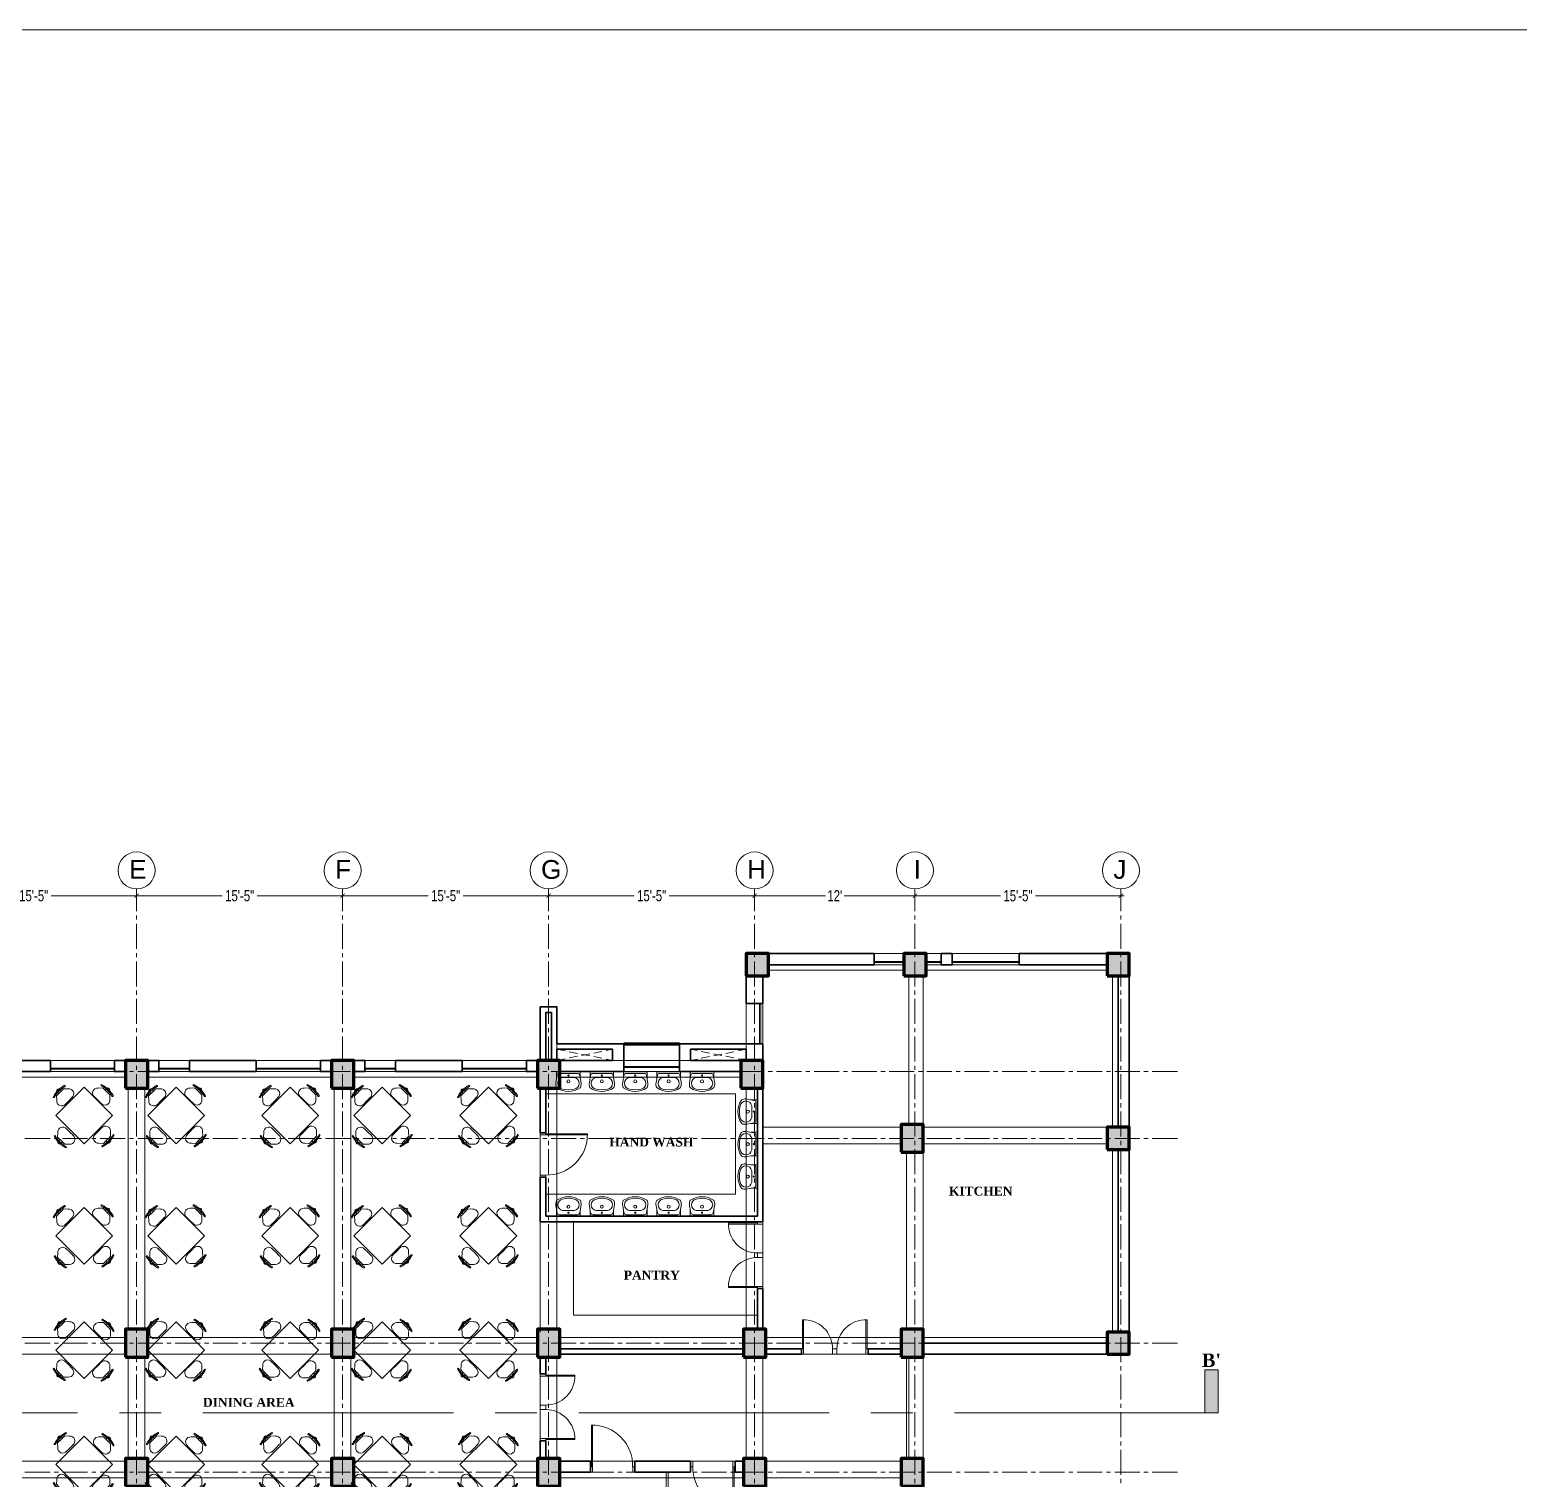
# Model space of a CAD drawing. Header units: feet. Extents: x 25261344 to 25389498, y 30010528 to 30074588.
# Drawn here: x 25355773 to 25357111, y 30072469 to 30073772 of the extents above; entities that cross this region are included whole.
import ezdxf

# ---------------------------------------------------------------- set-up
doc = ezdxf.new("R2010")
doc.units = ezdxf.units.FT
doc.header["$LTSCALE"] = 30
doc.header["$MEASUREMENT"] = 0
doc.header["$PDMODE"] = 32
doc.header["$PDSIZE"] = 15
doc.linetypes.add('CENTER2', pattern=[1.125, 0.75, -0.125, 0.125, -0.125])
doc.linetypes.add('HIDDEN', pattern=[0.375, 0.25, -0.125])
doc.layers.get('0').update_dxf_attribs({"lineweight": 5})
for name, color, linetype, lineweight in [('Column', 1, 'Continuous', 80), ('Dim-1', 7, 'Continuous', 9), ('Door', 32, 'Continuous', 5), ('Floor Case', 251, 'Continuous', 13), ('Furnitures', 251, 'Continuous', 9), ('GRADE BEAM', 2, 'Continuous', 20), ('grid text', 252, 'CENTER2', 9), ('line 2', 7, 'Continuous', 13), ('LINTEL', 4, 'HIDDEN', 0), ('rail', 224, 'Continuous', 9), ('s. Fixture', 118, 'Continuous', 9), ('slab', 1, 'Continuous', 100), ('TEXT', 7, 'Continuous', 18), ('TOLFIX', 8, 'Continuous', 5), ('WALL', 7, 'Continuous', 35), ('WIN', 142, 'Continuous', 20)]:
    doc.layers.add(name, color=color, linetype=linetype, lineweight=lineweight)
doc.styles.add('ATTR', font='romans.shx', dxfattribs={"width": 0.8, "height": 0.470416})
doc.styles.add('RomanS', font='swissl.ttf')
doc.styles.get("Standard").update_dxf_attribs({"font": 'timesbd.ttf'})
doc.styles.add('SWIS_LT', font='swisscl.ttf')
doc.dimstyles.new('dim-02', dxfattribs={"dimtxt": 8, "dimasz": 3, "dimexe": 3, "dimexo": 3, "dimgap": 2, "dimtad": 0, "dimdec": 0, "dimzin": 0, "dimdsep": 46, "dimlunit": 4, "dimtxsty": 'SWIS_LT', "dimblk": 'ARCHTICK', "dimcen": 2, "dimdle": 3, "dimclrd": 256, "dimclre": 256, "dimclrt": 256, "dimadec": 0, "dimazin": 0, "dimtfac": 1, "dimtdec": 0, "dimtix": 1, "dimtmove": 0, "dimatfit": 3, "dimfxl": 0, "dimfrac": 2, "dimtolj": 1, "dimtzin": 1, "dimlwd": -1, "dimarcsym": 0})

# ---------------------------------------------------------------- blocks, each defined once
blk = doc.blocks.new('_ArchTick')
at = {"color": 0, "linetype": 'ByBlock', "const_width": 0.15}
blk.add_lwpolyline([(-0.5, -0.5), (0.5, 0.5)], dxfattribs=at)
blk = doc.blocks.new('*D104')
at = {"lineweight": -2}
for p, q in [((25353445.4, 30072996.8), (25353445.4, 30072990.6)), ((25353630.4, 30072996.8), (25353630.4, 30072990.6))]:
    blk.add_line(p, q, dxfattribs=at)
for p, q in [((25353442.4, 30072993.6), (25353522.2, 30072993.6)), ((25353633.4, 30072993.6), (25353553.6, 30072993.6))]:
    blk.add_line(p, q)
at = {"layer": 'Defpoints', "color": 0}
for p in [(25353445.4, 30072999.8), (25353630.4, 30072999.8), (25353630.4, 30072993.6)]:
    blk.add_point(p, dxfattribs=at)
at = {"xscale": 4, "yscale": 4, "zscale": 4, "rotation": 180}
blk.add_blockref('_ArchTick', (25353445.4, 30072993.6), dxfattribs=at)
at = {"xscale": 4, "yscale": 4, "zscale": 4}
blk.add_blockref('_ArchTick', (25353630.4, 30072993.6), dxfattribs=at)
at = {"insert": (25353537.9, 30072993.6), "char_height": 10, "attachment_point": 5, "style": 'SWIS_LT'}
blk.add_mtext('\\A1;15\'-5"', dxfattribs=at)
blk = doc.blocks.new('*D105')
at = {"lineweight": -2}
for p, q in [((25353630.4, 30072996.8), (25353630.4, 30072990.6)), ((25353815.4, 30072996.8), (25353815.4, 30072990.6))]:
    blk.add_line(p, q, dxfattribs=at)
for p, q in [((25353627.4, 30072993.6), (25353707.2, 30072993.6)), ((25353818.4, 30072993.6), (25353738.6, 30072993.6))]:
    blk.add_line(p, q)
at = {"layer": 'Defpoints', "color": 0}
for p in [(25353630.4, 30072999.8), (25353815.4, 30072999.8), (25353815.4, 30072993.6)]:
    blk.add_point(p, dxfattribs=at)
at = {"xscale": 4, "yscale": 4, "zscale": 4, "rotation": 180}
blk.add_blockref('_ArchTick', (25353630.4, 30072993.6), dxfattribs=at)
at = {"xscale": 4, "yscale": 4, "zscale": 4}
blk.add_blockref('_ArchTick', (25353815.4, 30072993.6), dxfattribs=at)
at = {"insert": (25353722.9, 30072993.6), "char_height": 10, "attachment_point": 5, "style": 'SWIS_LT'}
blk.add_mtext('\\A1;15\'-5"', dxfattribs=at)
blk = doc.blocks.new('*D106')
at = {"lineweight": -2}
for p, q in [((25353815.4, 30072996.8), (25353815.4, 30072990.6)), ((25354000.4, 30072996.8), (25354000.4, 30072990.6))]:
    blk.add_line(p, q, dxfattribs=at)
for p, q in [((25353812.4, 30072993.6), (25353892.2, 30072993.6)), ((25354003.4, 30072993.6), (25353923.6, 30072993.6))]:
    blk.add_line(p, q)
at = {"layer": 'Defpoints', "color": 0}
for p in [(25353815.4, 30072999.8), (25354000.4, 30072999.8), (25354000.4, 30072993.6)]:
    blk.add_point(p, dxfattribs=at)
at = {"xscale": 4, "yscale": 4, "zscale": 4, "rotation": 180}
blk.add_blockref('_ArchTick', (25353815.4, 30072993.6), dxfattribs=at)
at = {"xscale": 4, "yscale": 4, "zscale": 4}
blk.add_blockref('_ArchTick', (25354000.4, 30072993.6), dxfattribs=at)
at = {"insert": (25353907.9, 30072993.6), "char_height": 10, "attachment_point": 5, "style": 'SWIS_LT'}
blk.add_mtext('\\A1;15\'-5"', dxfattribs=at)
blk = doc.blocks.new('*D107')
at = {"lineweight": -2}
for p, q in [((25354000.4, 30072996.8), (25354000.4, 30072990.6)), ((25354185.4, 30072996.8), (25354185.4, 30072990.6))]:
    blk.add_line(p, q, dxfattribs=at)
for p, q in [((25353997.4, 30072993.6), (25354077.2, 30072993.6)), ((25354188.4, 30072993.6), (25354108.6, 30072993.6))]:
    blk.add_line(p, q)
at = {"layer": 'Defpoints', "color": 0}
for p in [(25354000.4, 30072999.8), (25354185.4, 30072999.8), (25354185.4, 30072993.6)]:
    blk.add_point(p, dxfattribs=at)
at = {"xscale": 4, "yscale": 4, "zscale": 4, "rotation": 180}
blk.add_blockref('_ArchTick', (25354000.4, 30072993.6), dxfattribs=at)
at = {"xscale": 4, "yscale": 4, "zscale": 4}
blk.add_blockref('_ArchTick', (25354185.4, 30072993.6), dxfattribs=at)
at = {"insert": (25354092.9, 30072993.6), "char_height": 10, "attachment_point": 5, "style": 'SWIS_LT'}
blk.add_mtext('\\A1;15\'-5"', dxfattribs=at)
blk = doc.blocks.new('*D108')
at = {"lineweight": -2}
for p, q in [((25354185.4, 30072996.8), (25354185.4, 30072990.6)), ((25354329.4, 30072996.8), (25354329.4, 30072990.6))]:
    blk.add_line(p, q, dxfattribs=at)
for p, q in [((25354182.4, 30072993.6), (25354249, 30072993.6)), ((25354332.4, 30072993.6), (25354265.8, 30072993.6))]:
    blk.add_line(p, q)
at = {"layer": 'Defpoints', "color": 0}
for p in [(25354185.4, 30072999.8), (25354329.4, 30072999.8), (25354329.4, 30072993.6)]:
    blk.add_point(p, dxfattribs=at)
at = {"xscale": 4, "yscale": 4, "zscale": 4, "rotation": 180}
blk.add_blockref('_ArchTick', (25354185.4, 30072993.6), dxfattribs=at)
at = {"xscale": 4, "yscale": 4, "zscale": 4}
blk.add_blockref('_ArchTick', (25354329.4, 30072993.6), dxfattribs=at)
at = {"insert": (25354257.4, 30072993.6), "char_height": 10, "attachment_point": 5, "style": 'SWIS_LT'}
blk.add_mtext("\\A1;12'", dxfattribs=at)
blk = doc.blocks.new('*D109')
at = {"lineweight": -2}
for p, q in [((25354329.4, 30072996.8), (25354329.4, 30072990.6)), ((25354514.4, 30072996.8), (25354514.4, 30072990.6))]:
    blk.add_line(p, q, dxfattribs=at)
for p, q in [((25354326.4, 30072993.6), (25354406.2, 30072993.6)), ((25354517.4, 30072993.6), (25354437.6, 30072993.6))]:
    blk.add_line(p, q)
at = {"layer": 'Defpoints', "color": 0}
for p in [(25354329.4, 30072999.8), (25354514.4, 30072999.8), (25354514.4, 30072993.6)]:
    blk.add_point(p, dxfattribs=at)
at = {"xscale": 4, "yscale": 4, "zscale": 4, "rotation": 180}
blk.add_blockref('_ArchTick', (25354329.4, 30072993.6), dxfattribs=at)
at = {"xscale": 4, "yscale": 4, "zscale": 4}
blk.add_blockref('_ArchTick', (25354514.4, 30072993.6), dxfattribs=at)
at = {"insert": (25354421.9, 30072993.6), "char_height": 10, "attachment_point": 5, "style": 'SWIS_LT'}
blk.add_mtext('\\A1;15\'-5"', dxfattribs=at)
blk = doc.blocks.new('FG')
at = {"layer": 'Door'}
for p, q in [((-2, -5), (-2, -42.4)), ((-1, -5), (-1, -42.4))]:
    blk.add_line(p, q, dxfattribs=at)
for points in [[(-40, 0), (-38, 0), (-38, -5), (-40, -5)], [(0, 0), (-2, 0), (-2, -5), (0, -5)]]:
    blk.add_lwpolyline(points, dxfattribs=at)
blk.add_arc((-1.4, -5.8), 36.6, 178.7054, 270.6905, dxfattribs=at)
blk = doc.blocks.new('WB2')
at = {"layer": 's. Fixture'}
for p, q in [((-10.1, 3.1), (-11.2, 9.4)), ((-10.6, 0.4), (-10.6, 5.8)), ((10.2, 0), (-10.2, 0)), ((8.1, 1.4), (-8.1, 1.4)), ((5.2, 5.1), (-5.2, 5.1)), ((11.4, 10.5), (10.1, 3.1)), ((10.6, 0.4), (10.6, 5.9))]:
    blk.add_line(p, q, dxfattribs=at)
for centre, radius in [((0, 8.5), 1.34), ((0, 3.2), 0.551)]:
    blk.add_circle(centre, radius, dxfattribs=at)
for centre, radius, start, end in [((-4.6, 11.1), 6.8, 153.7061, 194.3029), ((-10, 13.7), 0.787, 123.353, 153.7061), ((-10, 13.7), 0.787, 123.353, 153.7061), ((0, -1.5), 19, 56.7113, 123.353), ((-4.3, 10.3), 5.25, 100.0676, 259.9324), ((0, -4), 20.1, 74.9524, 105.0476), ((4.3, 10.3), 5.25, 280.0676, 79.9324), ((10, 13.7), 0.787, 23.6126, 56.7113), ((3, 10.7), 8.4, 358.6686, 23.6126), ((-10.2, 0.4), 0.394, 180, 270), ((-8.1, 3.3), 1.97, 186.9214, 270), ((8.1, 3.3), 1.97, 270, 353.0786), ((10.2, 0.4), 0.394, 270, 0)]:
    blk.add_arc(centre, radius, start, end, dxfattribs=at)
blk = doc.blocks.new('door')
at = {"layer": 'Door'}
for p, q in [((-2, 5), (-2, 31)), ((-1, 5), (-1, 31))]:
    blk.add_line(p, q, dxfattribs=at)
at = {"layer": 'Door', "ltscale": 10}
for p, q in [((-30, 5), (-28, 5)), ((-30, 0), (-28, 0)), ((-28, 5), (-28, 0))]:
    blk.add_line(p, q, dxfattribs=at)
at = {"layer": 'Door'}
blk.add_lwpolyline([(0, 0), (-2, 0), (-2, 5), (0, 5)], dxfattribs=at)
at = {"layer": 'TOLFIX', "ltscale": 10}
blk.add_arc((-2, 5), 26, 87.7958, 180, dxfattribs=at)
blk = doc.blocks.new('din')
at = {"layer": 'Furnitures'}
for p, q in [((-0.5, 29.1), (5.5, 29.1)), ((-0.5, 28.1), (-0.5, 29.1)), ((1.5, 29.1), (1.5, 30.1)), ((1.5, 30.1), (3.5, 30.1)), ((3.5, 30.1), (3.5, 29.1)), ((5.5, 29.1), (5.5, 28.1)), ((-36, 0), (36, 0)), ((-6.5, 23.2), (-12.4, 17.1)), ((2.3, 1.1), (-6.7, 1.2)), ((-0.5, 23.1), (-6.5, 23.2)), ((-0.5, 23.1), (-0.5, 26.1)), ((5.5, 23), (-0.5, 23.1)), ((2.3, 1.1), (11.3, 1)), ((5.5, 26), (5.5, 23)), ((5.5, 23.1), (11.5, 23)), ((11.5, 23), (17.3, 16.8)), ((36, 0), (36, -72)), ((-59.9, -28.3), (-53.7, -22.5)), ((-36, -72), (-36, 0)), ((60.2, -27.8), (54.1, -21.9)), ((-67, -38.3), (-67, -36.3)), ((-67, -36.3), (-66, -36.3)), ((-66, -38.3), (-67, -38.3)), ((-66, -40.3), (-66, -34.3)), ((-66, -34.3), (-65, -34.3)), ((-65, -40.3), (-66, -40.3)), ((-60, -40.3), (-63, -40.3)), ((-62.9, -34.3), (-59.9, -34.3)), ((-60, -40.3), (-60.1, -46.3)), ((-60.1, -46.3), (-54, -52.2)), ((-60, -34.3), (-59.9, -28.3)), ((-59.9, -34.3), (-60, -40.3)), ((-38, -37.5), (-38.1, -46.5)), ((-38, -37.5), (-37.9, -28.5)), ((38.1, -36.6), (38, -45.6)), ((38.1, -36.6), (38.2, -27.6)), ((60, -45.8), (53.8, -51.6)), ((60, -39.8), (60.1, -33.8)), ((60.1, -39.8), (60, -45.8)), ((63, -39.8), (60, -39.8)), ((60.1, -33.8), (60.2, -27.8)), ((60.1, -33.8), (63.1, -33.8)), ((65.1, -33.8), (66.1, -33.9)), ((66.1, -39.9), (65.1, -39.8)), ((66.1, -33.9), (66.1, -39.9)), ((66.1, -35.9), (67.1, -35.9)), ((67.1, -37.9), (66.1, -37.9)), ((67.1, -35.9), (67.1, -37.9)), ((36, -72), (-36, -72)), ((-2.7, -75), (-11.7, -74.9)), ((-2.7, -75), (6.3, -75)), ((-11.9, -96.9), (-17.7, -90.7)), ((-5.9, -96.9), (-11.9, -96.9)), ((-5.9, -96.9), (0.1, -96.9)), ((-5.9, -99.9), (-5.9, -96.9)), ((-5.9, -102.9), (-5.9, -101.9)), ((0.1, -103), (-5.9, -102.9)), ((-4, -104), (-3.9, -103)), ((-2, -104), (-4, -104)), ((-1.9, -103), (-2, -104)), ((0.1, -96.9), (0.1, -99.9)), ((0.1, -97), (6.1, -97)), ((0.1, -102), (0.1, -103)), ((6.1, -97), (12, -90.9))]:
    blk.add_line(p, q, dxfattribs=at)
for centre, radius, start, end in [((2.1, -21.8), 50, 73.2281, 105.7485), ((-6.6, 10.2), 9, 130.0896, 275.8285), ((-11.5, 25.3), 1, 89.4883, 269.4883), ((2.1, -23.8), 50, 73.2281, 105.7485), ((11.4, 10), 9, 263.1481, 48.887), ((16.5, 25.1), 1, 269.4883, 89.4883), ((-15.1, -37.7), 50, 163.2281, 195.7485), ((-13.1, -37.7), 50, 163.2281, 195.7485), ((-62, -23.3), 1, 359.4883, 179.4883), ((-46.9, -28.4), 9, 353.1481, 138.887), ((47.2, -27.7), 9, 40.0896, 185.8285), ((13.2, -36.4), 50, 343.2281, 15.7485), ((62.3, -22.8), 1, 359.4883, 179.4883), ((15.2, -36.4), 50, 343.2281, 15.7485), ((-62.2, -51.3), 1, 179.4883, 359.4883), ((-47.1, -46.4), 9, 220.0896, 5.8285), ((47, -45.7), 9, 173.1481, 318.887), ((62.1, -50.8), 1, 179.4883, 359.4883), ((-11.8, -83.9), 9, 83.1481, 228.887), ((6.2, -84), 9, 310.0896, 95.8285), ((-16.9, -98.9), 1, 89.4883, 269.4883), ((-2.5, -50), 50, 253.2281, 285.7485), ((-2.5, -52), 50, 253.2281, 285.7485), ((11.1, -99.2), 1, 269.4883, 89.4883)]:
    blk.add_arc(centre, radius, start, end, dxfattribs=at)
at = {"layer": 'Furnitures', "style": 'ATTR', "width": 0.8, "flags": 9}
for p, rotation in [((2.5, 30.1), 359.4883), ((-67, -37.3), 89.4883), ((67.1, -36.9), 269.4883), ((-3, -104), 179.4883)]:
    blk.add_attdef('ESTCODE', p, '', height=0.00719, rotation=rotation, dxfattribs=at)
blk = doc.blocks.new('CLMN-1')
at = {"layer": 'Column', "lineweight": 0}
h = blk.add_hatch(dxfattribs=at)
h.set_pattern_fill('AR-CONC', color=9, style=0)
h.set_pattern_definition([(50, (0, 0), (7.172601826, -0.6275213498), [0.75, -8.25]), (355, (0, 0), (-1.3875133361, 7.521921337), [0.6, -6.6]), (100.45144446, (0.598, -0.052), (5.7850884673, 6.8943999097), [0.63740192, -7.01142112]), (46.1842, (0, 2), (10.6724133067, -1.655192808), [1.125, -12.375]), (96.63563549, (0.889, 1.862), (9.3466194567, 9.7411860077), [0.95610342, -10.5171376]), (351.18416399, (0, 2), (9.3466194505, 9.7411860027), [0.9, -9.90000001]), (21, (1, 1.5), (5.9690705212, -4.02618890665), [0.75, -8.25]), (326, (1, 1.5), (2.4331533192, 7.2515004505), [0.6, -6.6]), (71.45144474, (1.4974, 1.1645), (8.4022237673, 3.2253115281), [0.6374019, -7.01142112]), (37.5, (0, 0), (0.12159855317, 3.32893853831), [0, -6.52, 0, -6.7, 0, -6.625]), (7.5, (0, 0), (2.63069537442, 3.94411711882), [0, -3.82, 0, -6.37, 0, -2.525]), (327.5, (-2.23, 0), (5.33822436172, -0.22554871734), [0, -2.5, 0, -7.8, 0, -10.35]), (317.5, (-3.23, 0), (5.8318616934, 1.0010498233), [0, -3.25, 0, -5.18, 0, -7.35])])
h.paths.add_polyline_path([(25351500.7, 30073166.5), (25351520.7, 30073166.5), (25351520.7, 30073186.5), (25351500.7, 30073186.5)])
h.paths.add_polyline_path([(25351642.2, 30073166.5), (25351662.2, 30073166.5), (25351662.2, 30073186.5), (25351642.2, 30073186.5)])
h.paths.add_polyline_path([(25351824.7, 30073166.5), (25351844.7, 30073166.5), (25351844.7, 30073186.5), (25351824.7, 30073186.5)])
h.paths.add_polyline_path([(25351824.7, 30073010.5), (25351844.7, 30073010.5), (25351844.7, 30073030.5), (25351824.7, 30073030.5)])
h.paths.add_polyline_path([(25351824.7, 30072826.5), (25351844.7, 30072826.5), (25351844.7, 30072846.5), (25351824.7, 30072846.5)])
h = blk.add_hatch(dxfattribs=at)
h.set_pattern_fill('AR-CONC', color=9, style=0)
h.set_pattern_definition([(50, (2964.0585, 2071.44), (7.172601826, -0.6275213498), [0.75, -8.25]), (355, (2964.0585, 2071.44), (-1.3875133361, 7.521921337), [0.6, -6.6]), (100.4514, (2964.656, 2071.3876), (5.7850938171, 6.8943954206), [0.6374019, -7.01142112]), (46.1842, (2964.0585, 2073.44), (10.6724104863, -1.6551901433), [1.125, -12.375]), (96.6356, (2964.948, 2073.302), (9.3466270555, 9.741178709), [0.95610288, -10.51713]), (351.1842, (2964.058, 2073.44), (9.3466194513, 9.7411860093), [0.9, -9.9]), (21, (2965.0585, 2072.94), (5.9690705212, -4.02618890665), [0.75, -8.25]), (326, (2965.0585, 2072.94), (2.4331533192, 7.2515004505), [0.6, -6.6]), (71.4514, (2965.556, 2072.6044), (8.4022262858, 3.2253049671), [0.6374019, -7.01142112]), (37.5, (2964.0585, 2071.44), (0.12159855317, 3.32893853831), [0, -6.52, 0, -6.7, 0, -6.625]), (7.5, (2964.0585, 2071.44), (2.63069537442, 3.94411711882), [0, -3.82, 0, -6.37, 0, -2.525]), (327.5, (2961.8285, 2071.44), (5.33822436172, -0.22554871734), [0, -2.5, 0, -7.8, 0, -10.35]), (317.5, (2960.8285, 2071.44), (5.8318616934, 1.0010498233), [0, -3.25, 0, -5.18, 0, -7.35])])
h.paths.add_polyline_path([(25350570.7, 30072708), (25350590.7, 30072708), (25350590.7, 30072733), (25350570.7, 30072733)])
h.paths.add_polyline_path([(25350570.7, 30072824), (25350590.7, 30072824), (25350590.7, 30072849), (25350570.7, 30072849)])
h.paths.add_polyline_path([(25350570.7, 30073065.5), (25350590.7, 30073065.5), (25350590.7, 30073090.5), (25350570.7, 30073090.5)])
h.paths.add_polyline_path([(25350570.7, 30072481.6), (25350570.7, 30072491.6), (25350585.7, 30072491.6), (25350585.7, 30072466.6), (25350560.7, 30072466.6), (25350560.7, 30072481.6)])
h.paths.add_polyline_path([(25350570.7, 30072567.5), (25350560.7, 30072567.5), (25350560.7, 30072582.5), (25350585.7, 30072582.5), (25350585.7, 30072557.5), (25350570.7, 30072557.5)])
h.paths.add_polyline_path([(25350405.7, 30072481.6), (25350415.7, 30072481.6), (25350415.7, 30072466.6), (25350390.7, 30072466.6), (25350390.7, 30072491.6), (25350405.7, 30072491.6)])
h.paths.add_polyline_path([(25350405.7, 30072567.6), (25350405.7, 30072557.6), (25350390.7, 30072557.6), (25350390.7, 30072582.6), (25350415.7, 30072582.6), (25350415.7, 30072567.6)])
h.paths.add_polyline_path([(25351495.7, 30072466.5), (25351515.7, 30072466.5), (25351515.7, 30072491.5), (25351495.7, 30072491.5)])
h.paths.add_polyline_path([(25351313.2, 30072466.5), (25351333.2, 30072466.5), (25351333.2, 30072491.5), (25351313.2, 30072491.5)])
h.paths.add_polyline_path([(25351128.2, 30072466.5), (25351148.2, 30072466.5), (25351148.2, 30072491.5), (25351128.2, 30072491.5)])
h.paths.add_polyline_path([(25350943.2, 30072466.5), (25350963.2, 30072466.5), (25350963.2, 30072491.5), (25350943.2, 30072491.5)])
h.paths.add_polyline_path([(25350758.2, 30072466.5), (25350778.2, 30072466.5), (25350778.2, 30072491.5), (25350758.2, 30072491.5)])
h.paths.add_polyline_path([(25350205.7, 30072466.5), (25350225.7, 30072466.5), (25350225.7, 30072491.5), (25350205.7, 30072491.5)])
h.paths.add_polyline_path([(25351498.2, 30072708), (25351518.2, 30072708), (25351518.2, 30072733), (25351498.2, 30072733)])
h.paths.add_polyline_path([(25351313.2, 30072708), (25351333.2, 30072708), (25351333.2, 30072733), (25351313.2, 30072733)])
h.paths.add_polyline_path([(25351128.2, 30072708), (25351148.2, 30072708), (25351148.2, 30072733), (25351128.2, 30072733)])
h.paths.add_polyline_path([(25350943.2, 30072708), (25350963.2, 30072708), (25350963.2, 30072733), (25350943.2, 30072733)])
h.paths.add_polyline_path([(25350758.2, 30072708), (25350778.2, 30072708), (25350778.2, 30072733), (25350758.2, 30072733)])
h.paths.add_polyline_path([(25350388.2, 30072708), (25350408.2, 30072708), (25350408.2, 30072733), (25350388.2, 30072733)])
h.paths.add_polyline_path([(25350205.7, 30072708), (25350225.7, 30072708), (25350225.7, 30072733), (25350205.7, 30072733)])
h.paths.add_polyline_path([(25351639.7, 30072524), (25351659.7, 30072524), (25351659.7, 30072549), (25351639.7, 30072549)])
h.paths.add_polyline_path([(25351639.7, 30072708), (25351659.7, 30072708), (25351659.7, 30072733), (25351639.7, 30072733)])
h.paths.add_polyline_path([(25351495.7, 30073065.5), (25351515.7, 30073065.5), (25351515.7, 30073090.5), (25351495.7, 30073090.5)])
h.paths.add_polyline_path([(25351639.7, 30073008), (25351659.7, 30073008), (25351659.7, 30073033), (25351639.7, 30073033)])
h.paths.add_polyline_path([(25351639.7, 30072824), (25351659.7, 30072824), (25351659.7, 30072849), (25351639.7, 30072849)])
h.paths.add_polyline_path([(25351498.2, 30072824), (25351518.2, 30072824), (25351518.2, 30072849), (25351498.2, 30072849)])
h.paths.add_polyline_path([(25351313.2, 30072824), (25351333.2, 30072824), (25351333.2, 30072849), (25351313.2, 30072849)])
h.paths.add_polyline_path([(25351128.2, 30072824), (25351148.2, 30072824), (25351148.2, 30072849), (25351128.2, 30072849)])
h.paths.add_polyline_path([(25350943.2, 30072824), (25350963.2, 30072824), (25350963.2, 30072849), (25350943.2, 30072849)])
h.paths.add_polyline_path([(25350758.2, 30072824), (25350778.2, 30072824), (25350778.2, 30072849), (25350758.2, 30072849)])
h.paths.add_polyline_path([(25350388.2, 30072824), (25350408.2, 30072824), (25350408.2, 30072849), (25350388.2, 30072849)])
h.paths.add_polyline_path([(25350205.7, 30072824), (25350225.7, 30072824), (25350225.7, 30072849), (25350205.7, 30072849)])
h.paths.add_polyline_path([(25351313.2, 30073065.5), (25351333.2, 30073065.5), (25351333.2, 30073090.5), (25351313.2, 30073090.5)])
h.paths.add_polyline_path([(25351128.2, 30073065.5), (25351148.2, 30073065.5), (25351148.2, 30073090.5), (25351128.2, 30073090.5)])
h.paths.add_polyline_path([(25350943.2, 30073065.5), (25350963.2, 30073065.5), (25350963.2, 30073090.5), (25350943.2, 30073090.5)])
h.paths.add_polyline_path([(25350758.2, 30073065.5), (25350778.2, 30073065.5), (25350778.2, 30073090.5), (25350758.2, 30073090.5)])
h.paths.add_polyline_path([(25350390.7, 30073065.5), (25350410.7, 30073065.5), (25350410.7, 30073090.5), (25350390.7, 30073090.5)])
h.paths.add_polyline_path([(25350205.7, 30073065.5), (25350225.7, 30073065.5), (25350225.7, 30073090.5), (25350205.7, 30073090.5)])
h.paths.add_polyline_path([(25350758.2, 30072254), (25350778.2, 30072254), (25350778.2, 30072279), (25350758.2, 30072279)])
h.paths.add_polyline_path([(25350388.2, 30072254), (25350408.2, 30072254), (25350408.2, 30072279), (25350388.2, 30072279)])
h.paths.add_polyline_path([(25350205.7, 30072254), (25350225.7, 30072254), (25350225.7, 30072279), (25350205.7, 30072279)])
at = {"layer": 'Column'}
for points in [[(25351500.7, 30073166.5), (25351520.7, 30073166.5), (25351520.7, 30073186.5), (25351500.7, 30073186.5)], [(25351642.2, 30073166.5), (25351662.2, 30073166.5), (25351662.2, 30073186.5), (25351642.2, 30073186.5)], [(25351824.7, 30073166.5), (25351844.7, 30073166.5), (25351844.7, 30073186.5), (25351824.7, 30073186.5)], [(25350943.2, 30073065.5), (25350963.2, 30073065.5), (25350963.2, 30073090.5), (25350943.2, 30073090.5)], [(25351128.2, 30073065.5), (25351148.2, 30073065.5), (25351148.2, 30073090.5), (25351128.2, 30073090.5)], [(25351313.2, 30073065.5), (25351333.2, 30073065.5), (25351333.2, 30073090.5), (25351313.2, 30073090.5)], [(25351495.7, 30073065.5), (25351515.7, 30073065.5), (25351515.7, 30073090.5), (25351495.7, 30073090.5)], [(25351639.7, 30073008), (25351659.7, 30073008), (25351659.7, 30073033), (25351639.7, 30073033)], [(25351824.7, 30073010.5), (25351844.7, 30073010.5), (25351844.7, 30073030.5), (25351824.7, 30073030.5)], [(25350943.2, 30072824), (25350963.2, 30072824), (25350963.2, 30072849), (25350943.2, 30072849)], [(25351128.2, 30072824), (25351148.2, 30072824), (25351148.2, 30072849), (25351128.2, 30072849)], [(25351313.2, 30072824), (25351333.2, 30072824), (25351333.2, 30072849), (25351313.2, 30072849)], [(25351498.2, 30072824), (25351518.2, 30072824), (25351518.2, 30072849), (25351498.2, 30072849)], [(25351639.7, 30072824), (25351659.7, 30072824), (25351659.7, 30072849), (25351639.7, 30072849)], [(25351824.7, 30072826.5), (25351844.7, 30072826.5), (25351844.7, 30072846.5), (25351824.7, 30072846.5)], [(25350943.2, 30072708), (25350963.2, 30072708), (25350963.2, 30072733), (25350943.2, 30072733)], [(25351128.2, 30072708), (25351148.2, 30072708), (25351148.2, 30072733), (25351128.2, 30072733)], [(25351313.2, 30072708), (25351333.2, 30072708), (25351333.2, 30072733), (25351313.2, 30072733)], [(25351498.2, 30072708), (25351518.2, 30072708), (25351518.2, 30072733), (25351498.2, 30072733)], [(25351639.7, 30072708), (25351659.7, 30072708), (25351659.7, 30072733), (25351639.7, 30072733)]]:
    blk.add_lwpolyline(points, close=True, dxfattribs=at)
blk = doc.blocks.new('1 B')
at = {"layer": 'GRADE BEAM'}
for points in [[(25351263.6, 30069494.6), (25351263.6, 30069479.6), (25351142.1, 30069479.6), (25351142.1, 30069494.6)], [(25351446.1, 30069494.6), (25351446.1, 30069479.6), (25351283.6, 30069479.6), (25351283.6, 30069494.6)], [(25351122.1, 30069474.6), (25351137.1, 30069474.6), (25351137.1, 30069398.6), (25351122.1, 30069398.6)], [(25351268.1, 30069474.6), (25351281.1, 30069474.6), (25351281.1, 30069341.1), (25351268.1, 30069341.1)], [(25351451.1, 30069474.6), (25351466.1, 30069474.6), (25351466.1, 30069338.6), (25351451.1, 30069338.6)], [(25350937.1, 30069446.6), (25350952.1, 30069446.6), (25350952.1, 30069398.6), (25350937.1, 30069398.6)], [(25350564.6, 30069398.6), (25350564.6, 30069383.6), (25350399.6, 30069383.6), (25350399.6, 30069398.6)], [(25350749.6, 30069398.6), (25350749.6, 30069383.6), (25350584.6, 30069383.6), (25350584.6, 30069398.6)], [(25350934.6, 30069398.6), (25350934.6, 30069383.6), (25350769.6, 30069383.6), (25350769.6, 30069398.6)], [(25351117.1, 30069398.6), (25351117.1, 30069383.6), (25350954.6, 30069383.6), (25350954.6, 30069398.6)], [(25350567.1, 30069373.6), (25350582.1, 30069373.6), (25350582.1, 30069157.1), (25350567.1, 30069157.1)], [(25350752.1, 30069373.6), (25350767.1, 30069373.6), (25350767.1, 30069157.1), (25350752.1, 30069157.1)], [(25350937.1, 30069373.6), (25350952.1, 30069373.6), (25350952.1, 30069157.1), (25350937.1, 30069157.1)], [(25351122.1, 30069373.6), (25351137.1, 30069373.6), (25351137.1, 30069157.1), (25351122.1, 30069157.1)], [(25351261.1, 30069338.6), (25351261.1, 30069323.6), (25351137.1, 30069323.6), (25351137.1, 30069338.6)], [(25351446.1, 30069338.6), (25351446.1, 30069323.6), (25351281.1, 30069323.6), (25351281.1, 30069338.6)], [(25351451.1, 30069318.6), (25351466.1, 30069318.6), (25351466.1, 30069154.6), (25351451.1, 30069154.6)], [(25351266.1, 30069316.1), (25351281.1, 30069316.1), (25351281.1, 30069157.1), (25351266.1, 30069157.1)], [(25350564.6, 30069149.6), (25350564.6, 30069134.6), (25350399.6, 30069134.6), (25350399.6, 30069149.6)], [(25350749.6, 30069149.6), (25350749.6, 30069134.6), (25350584.6, 30069134.6), (25350584.6, 30069149.6)], [(25350934.6, 30069149.6), (25350934.6, 30069134.6), (25350769.6, 30069134.6), (25350769.6, 30069149.6)], [(25351119.7, 30069149.6), (25351119.6, 30069134.6), (25350954.6, 30069134.6), (25350954.7, 30069149.6)], [(25351261.1, 30069149.6), (25351261.1, 30069134.6), (25351139.6, 30069134.6), (25351139.6, 30069149.6)], [(25351446.1, 30069149.6), (25351446.1, 30069134.6), (25351281.1, 30069134.6), (25351281.1, 30069149.6)], [(25350567.1, 30069132.1), (25350582.1, 30069132.1), (25350582.1, 30069041.1), (25350567.1, 30069041.1)], [(25350752.1, 30069132.1), (25350767.1, 30069132.1), (25350767.1, 30069041.1), (25350752.1, 30069041.1)], [(25350937.2, 30069132.1), (25350952.2, 30069132.1), (25350952.1, 30069041.1), (25350937.1, 30069041.1)], [(25351122.1, 30069132.1), (25351137.1, 30069132.1), (25351137.1, 30069041.1), (25351122.1, 30069041.1)], [(25351266.1, 30069132.1), (25351281.1, 30069132.1), (25351281.1, 30069041.1), (25351266.1, 30069041.1)], [(25350564.6, 30069038.6), (25350564.6, 30069023.6), (25350399.6, 30069023.6), (25350399.6, 30069038.6)], [(25350749.6, 30069038.6), (25350749.6, 30069023.6), (25350584.6, 30069023.6), (25350584.6, 30069038.6)], [(25350934.6, 30069038.6), (25350934.6, 30069023.6), (25350769.6, 30069023.6), (25350769.6, 30069038.6)], [(25351119.6, 30069038.6), (25351119.6, 30069023.6), (25350954.6, 30069023.6), (25350954.6, 30069038.6)], [(25351261.1, 30069038.6), (25351261.1, 30069023.6), (25351139.6, 30069023.6), (25351139.6, 30069038.6)]]:
    blk.add_lwpolyline(points, close=True, dxfattribs=at)
blk = doc.blocks.new('DFGDFG')
at = {"layer": 'grid text'}
for p, q in [((25353630.4, 30071967.2), (25353630.4, 30072999.8)), ((25353815.4, 30071967.2), (25353815.4, 30072999.8)), ((25354000.4, 30071967.2), (25354000.4, 30072999.8)), ((25354185.4, 30071967.2), (25354185.4, 30072999.8)), ((25354329.4, 30071967.2), (25354329.4, 30072999.8)), ((25354514.4, 30071967.2), (25354514.4, 30072999.8)), ((25354565.1, 30072835.7), (25352812.9, 30072835.7)), ((25354565.1, 30072775.7), (25352812.9, 30072775.7)), ((25354565.1, 30072591.7), (25352812.9, 30072591.7)), ((25354565.1, 30072475.7), (25352812.9, 30072475.7))]:
    blk.add_line(p, q, dxfattribs=at)
at = {"layer": 'grid text', "linetype": 'Continuous'}
for centre in [(25353630.4, 30073016.4), (25353815.4, 30073016.4), (25354000.4, 30073016.4), (25354185.4, 30073016.4), (25354329.4, 30073016.4), (25354514.4, 30073016.4)]:
    blk.add_circle(centre, 16.6, dxfattribs=at)
at = {"layer": 'grid text', "char_height": 16.84, "attachment_point": 1, "style": 'RomanS'}
for s, insert in [('{\\C256;E}', (25353623.6, 30073025.7)), ('{\\C256;F}', (25353808.6, 30073025.7)), ('{\\C256;G}', (25353993.6, 30073025.7)), ('{\\C256;H}', (25354178.6, 30073025.7)), ('{\\C256;I}', (25354328.3, 30073025.7)), ('{\\C256;J}', (25354507.6, 30073025.7))]:
    blk.add_mtext_dynamic_manual_height_columns(s, width=25.401, gutter_width=84.2, heights=[32.6], dxfattribs=dict(at, insert=insert))
for base, p1, p2, picture, middle in [((25353630.4, 30072993.6), (25353445.4, 30072999.8), (25353630.4, 30072999.8), '*D104', (25353537.9, 30072993.6)), ((25353815.4, 30072993.6), (25353630.4, 30072999.8), (25353815.4, 30072999.8), '*D105', (25353722.9, 30072993.6)), ((25354000.4, 30072993.6), (25353815.4, 30072999.8), (25354000.4, 30072999.8), '*D106', (25353907.9, 30072993.6)), ((25354185.4, 30072993.6), (25354000.4, 30072999.8), (25354185.4, 30072999.8), '*D107', (25354092.9, 30072993.6)), ((25354329.4, 30072993.6), (25354185.4, 30072999.8), (25354329.4, 30072999.8), '*D108', (25354257.4, 30072993.6)), ((25354514.4, 30072993.6), (25354329.4, 30072999.8), (25354514.4, 30072999.8), '*D109', (25354421.9, 30072993.6))]:
    dim = blk.add_linear_dim(base=base, p1=p1, p2=p2, dimstyle='dim-02', override={"dimtxt": 10, "dimtmove": 1, "dimfxl": 10})
    dim.commit()
    dim.dimension.update_dxf_attribs({"geometry": picture, "text_midpoint": middle})

msp = doc.modelspace()

# ---------------------------------------------------------------- hatches: boundary and pattern name
at = {"linetype": 'CENTER2', "ltscale": 10}
msp.add_hatch(color=256, dxfattribs=at).paths.add_polyline_path([(25356840.5, 30072567.8), (25356840.5, 30072529.2), (25356828.8, 30072529.2), (25356828.8, 30072567.8)])

# ---------------------------------------------------------------- linework, layer by layer
msp.add_line((25356828.8, 30072529.2), (25354998.1, 30072529.2), dxfattribs=at)
msp.add_lwpolyline([(25352085.2, 30073771.6), (25389498.3, 30073771.6), (25389498.3, 30071075.1), (25352085.2, 30071075.1)], close=True)
msp.add_lwpolyline([(25356840.5, 30072529.2), (25356840.5, 30072567.8), (25356828.8, 30072567.8), (25356828.8, 30072529.2)], close=True, dxfattribs=at)
at = {"layer": 'Floor Case', "ltscale": 0.04}
for p, q in [((25356531.8, 30072941.7), (25356558.3, 30072941.7)), ((25356578.3, 30072941.7), (25356591.8, 30072941.7)), ((25356601.8, 30072941.7), (25356661.8, 30072941.7)), ((25356416.8, 30072860.7), (25356416.8, 30072896.7))]:
    msp.add_line(p, q, dxfattribs=at)
msp.add_lwpolyline([(25356575.8, 30072581.7), (25356575.8, 30072485.7)], dxfattribs=at)
at = {"layer": 'Furnitures'}
for p, q in [((25356231.8, 30072601.7), (25356231.8, 30072700.7)), ((25356261.8, 30072616.7), (25356261.8, 30072700.7)), ((25356426.8, 30072616.7), (25356261.8, 30072616.7))]:
    msp.add_line(p, q, dxfattribs=at)
at = {"layer": 'LINTEL', "color": 5}
for p, q in [((25356246.8, 30072855.7), (25356296.8, 30072845.7)), ((25356246.8, 30072845.7), (25356296.8, 30072855.7)), ((25356416.8, 30072855.7), (25356366.8, 30072845.7)), ((25356416.8, 30072845.7), (25356366.8, 30072855.7)), ((25356246.8, 30072845.7), (25356296.8, 30072845.7)), ((25356416.8, 30072845.7), (25356366.8, 30072845.7))]:
    msp.add_line(p, q, dxfattribs=at)
at = {"layer": 'rail'}
for p, q in [((25356344.8, 30072401.7), (25356344.8, 30072475.7)), ((25356346.8, 30072401.7), (25356346.8, 30072475.7))]:
    msp.add_line(p, q, dxfattribs=at)
for points in [[(25356560.8, 30072579.2), (25356560.8, 30072488.2)], [(25356562.8, 30072579.2), (25356562.8, 30072488.2)]]:
    msp.add_lwpolyline(points, dxfattribs=at)
at = {"layer": 's. Fixture'}
for p, q in [((25356407.1, 30072815.7), (25356236.8, 30072815.7)), ((25356407.1, 30072725.4), (25356407.1, 30072815.7)), ((25356407.1, 30072725.4), (25356236.8, 30072725.4))]:
    msp.add_line(p, q, dxfattribs=at)
at = {"layer": 'slab', "ltscale": 10}
msp.add_line((25356306.8, 30072860.7), (25356356.8, 30072860.7), dxfattribs=at)
at = {"layer": 'WALL', "ltscale": 10}
for p, q in [((25356416.8, 30072896.7), (25356416.8, 30072921.7)), ((25356431.8, 30072896.7), (25356431.8, 30072921.7)), ((25356750.8, 30072921.7), (25356750.8, 30072785.7)), ((25356760.8, 30072921.7), (25356760.8, 30072785.7)), ((25356416.8, 30072896.7), (25356431.8, 30072896.7)), ((25356306.8, 30072860.7), (25356246.8, 30072860.7)), ((25356246.8, 30072845.7), (25356246.8, 30072855.7)), ((25356296.8, 30072855.7), (25356246.8, 30072855.7)), ((25356296.8, 30072845.7), (25356296.8, 30072855.7)), ((25356306.8, 30072835.7), (25356306.8, 30072860.7)), ((25356356.8, 30072860.7), (25356431.8, 30072860.7)), ((25356356.8, 30072835.7), (25356356.8, 30072860.7)), ((25356366.8, 30072855.7), (25356416.8, 30072855.7)), ((25356366.8, 30072845.7), (25356366.8, 30072855.7)), ((25356416.8, 30072845.7), (25356416.8, 30072855.7)), ((25356431.8, 30072845.7), (25356431.8, 30072860.7)), ((25355791.8, 30072845.7), (25355731.8, 30072845.7)), ((25355731.8, 30072835.7), (25355791.8, 30072835.7)), ((25355791.8, 30072835.7), (25355791.8, 30072845.7)), ((25355916.8, 30072835.7), (25355916.8, 30072845.7)), ((25355976.8, 30072845.7), (25355916.8, 30072845.7)), ((25355916.8, 30072835.7), (25355976.8, 30072835.7)), ((25355976.8, 30072835.7), (25355976.8, 30072845.7)), ((25356101.8, 30072835.7), (25356101.8, 30072845.7)), ((25356161.8, 30072845.7), (25356101.8, 30072845.7)), ((25356101.8, 30072835.7), (25356161.8, 30072835.7)), ((25356161.8, 30072835.7), (25356161.8, 30072845.7)), ((25356296.8, 30072845.7), (25356246.8, 30072845.7)), ((25356306.8, 30072835.7), (25356249.3, 30072835.7)), ((25356411.8, 30072835.7), (25356356.8, 30072835.7)), ((25356416.8, 30072845.7), (25356366.8, 30072845.7)), ((25356231.8, 30072780.7), (25356231.8, 30072820.7)), ((25356236.8, 30072780.7), (25356236.8, 30072820.7)), ((25356426.8, 30072705.7), (25356426.8, 30072820.7)), ((25356431.8, 30072700.7), (25356431.8, 30072820.7)), ((25356236.8, 30072780.7), (25356231.8, 30072780.7)), ((25356750.8, 30072765.7), (25356750.8, 30072601.7)), ((25356760.8, 30072765.7), (25356760.8, 30072601.7)), ((25356231.8, 30072700.7), (25356231.8, 30072740.7)), ((25356236.8, 30072740.7), (25356231.8, 30072740.7)), ((25356236.8, 30072705.7), (25356236.8, 30072740.7)), ((25356431.8, 30072700.7), (25356231.8, 30072700.7)), ((25356426.8, 30072705.7), (25356236.8, 30072705.7)), ((25356431.8, 30072640.7), (25356426.8, 30072640.7)), ((25356426.8, 30072604.2), (25356426.8, 30072640.7)), ((25356431.8, 30072604.2), (25356431.8, 30072640.7)), ((25356414.3, 30072586.7), (25356249.3, 30072586.7)), ((25356414.3, 30072581.7), (25356249.3, 30072581.7)), ((25356466.3, 30072586.7), (25356434.3, 30072586.7)), ((25356466.3, 30072581.7), (25356434.3, 30072581.7)), ((25356466.3, 30072586.7), (25356466.3, 30072581.7)), ((25356555.8, 30072586.7), (25356526.3, 30072586.7)), ((25356526.3, 30072586.7), (25356526.3, 30072581.7)), ((25356555.8, 30072581.7), (25356526.3, 30072581.7)), ((25356740.8, 30072591.7), (25356575.8, 30072591.7)), ((25356740.8, 30072581.7), (25356575.8, 30072581.7)), ((25356249.3, 30072485.7), (25356276.8, 30072485.7)), ((25356249.3, 30072475.7), (25356276.8, 30072475.7)), ((25356276.8, 30072475.7), (25356276.8, 30072485.7)), ((25356316.8, 30072485.7), (25356366.8, 30072485.7)), ((25356316.8, 30072475.7), (25356316.8, 30072485.7)), ((25356316.8, 30072475.7), (25356366.8, 30072475.7)), ((25356366.8, 30072475.7), (25356366.8, 30072485.7)), ((25356406.8, 30072485.7), (25356414.3, 30072485.7)), ((25356406.8, 30072475.7), (25356406.8, 30072485.7)), ((25356406.8, 30072475.7), (25356414.3, 30072475.7))]:
    msp.add_line(p, q, dxfattribs=at)
for points in [[(25356436.8, 30072931.7), (25356531.8, 30072931.7), (25356531.8, 30072941.7), (25356436.8, 30072941.7)], [(25356740.8, 30072931.7), (25356661.8, 30072931.7), (25356661.8, 30072941.7), (25356740.8, 30072941.7)], [(25356231.8, 30072845.7), (25356231.8, 30072893.7), (25356246.8, 30072893.7), (25356246.8, 30072860.7)], [(25356236.8, 30072845.7), (25356236.8, 30072888.7), (25356241.8, 30072888.7), (25356241.8, 30072845.7)], [(25356231.8, 30072564), (25356231.8, 30072579.2), (25356236.8, 30072579.2), (25356236.8, 30072564), (25356231.8, 30072564)], [(25356236.8, 30072488.2), (25356236.8, 30072504), (25356231.8, 30072504)]]:
    msp.add_lwpolyline(points, dxfattribs=at)
for points in [[(25356601.8, 30072931.7), (25356591.8, 30072931.7), (25356591.8, 30072941.7), (25356601.8, 30072941.7)], [(25355849.3, 30072845.7), (25355859.3, 30072845.7), (25355859.3, 30072835.7), (25355849.3, 30072835.7)], [(25355879.3, 30072845.7), (25355889.3, 30072845.7), (25355889.3, 30072835.7), (25355879.3, 30072835.7)], [(25356034.3, 30072845.7), (25356044.3, 30072845.7), (25356044.3, 30072835.7), (25356034.3, 30072835.7)], [(25356064.3, 30072845.7), (25356074.3, 30072845.7), (25356074.3, 30072835.7), (25356064.3, 30072835.7)], [(25356219.3, 30072845.7), (25356229.3, 30072845.7), (25356229.3, 30072835.7), (25356219.3, 30072835.7)], [(25356231.8, 30072488.2), (25356231.8, 30072504)]]:
    msp.add_lwpolyline(points, close=True, dxfattribs=at)
at = {"layer": 'WIN'}
for p, q in [((25356531.8, 30072934.7), (25356558.3, 30072934.7)), ((25356531.8, 30072933.7), (25356558.3, 30072933.7)), ((25356531.8, 30072931.7), (25356558.3, 30072931.7)), ((25356578.3, 30072934.7), (25356591.8, 30072934.7)), ((25356578.3, 30072933.7), (25356591.8, 30072933.7)), ((25356578.3, 30072931.7), (25356591.8, 30072931.7)), ((25356601.8, 30072934.7), (25356661.8, 30072934.7)), ((25356601.8, 30072933.7), (25356661.8, 30072933.7)), ((25356601.8, 30072931.7), (25356661.8, 30072931.7)), ((25356428.8, 30072860.7), (25356428.8, 30072896.7)), ((25356429.8, 30072860.7), (25356429.8, 30072896.7)), ((25356431.8, 30072860.7), (25356431.8, 30072896.7)), ((25355791.8, 30072845.7), (25355851.8, 30072845.7)), ((25355791.8, 30072838.7), (25355849.3, 30072838.7)), ((25355791.8, 30072837.7), (25355849.3, 30072837.7)), ((25355791.8, 30072835.7), (25355851.8, 30072835.7)), ((25355916.8, 30072845.7), (25355886.8, 30072845.7)), ((25355916.8, 30072835.7), (25355886.8, 30072835.7)), ((25355916.8, 30072838.7), (25355889.3, 30072838.7)), ((25355916.8, 30072837.7), (25355889.3, 30072837.7)), ((25355976.8, 30072845.7), (25356036.8, 30072845.7)), ((25355976.8, 30072838.7), (25356034.3, 30072838.7)), ((25355976.8, 30072837.7), (25356034.3, 30072837.7)), ((25355976.8, 30072835.7), (25356036.8, 30072835.7)), ((25356101.8, 30072845.7), (25356071.8, 30072845.7)), ((25356101.8, 30072835.7), (25356071.8, 30072835.7)), ((25356101.8, 30072838.7), (25356074.3, 30072838.7)), ((25356101.8, 30072837.7), (25356074.3, 30072837.7)), ((25356161.8, 30072845.7), (25356221.8, 30072845.7)), ((25356161.8, 30072838.7), (25356219.3, 30072838.7)), ((25356161.8, 30072837.7), (25356219.3, 30072837.7)), ((25356161.8, 30072835.7), (25356221.8, 30072835.7)), ((25356306.8, 30072845.7), (25356356.8, 30072845.7)), ((25356306.8, 30072840.3), (25356356.8, 30072840.3)), ((25356306.8, 30072839.3), (25356356.8, 30072839.3)), ((25356306.8, 30072835.7), (25356356.8, 30072835.7))]:
    msp.add_line(p, q, dxfattribs=at)

# ---------------------------------------------------------------- block references
msp.add_blockref('DFGDFG', (2238.9, 0))
at = {"layer": 'Dim-1'}
msp.add_blockref('CLMN-1', (4916.1, -244.8), dxfattribs=at)
at = {"layer": 'Door', "color": 2}
for p, rotation in [((25356231.8, 30072780.7), 90), ((25356276.8, 30072475.7), 180)]:
    msp.add_blockref('FG', p, dxfattribs=dict(at, rotation=rotation))
msp.add_blockref('FG', (25356406.8, 30072485.7), dxfattribs=at)
at = {"layer": 'Furnitures', "yscale": 0.5000000019732231, "zscale": 0.5000000019732231}
for p, xscale, rotation in [((25355834.8, 30072808.8), -0.5000000019732231, 314.9999999996201), ((25355917.5, 30072808.8), -0.5000000019732231, 314.9999999996201), ((25356019.8, 30072808.8), -0.5000000019732231, 314.9999999996201), ((25356102.5, 30072808.8), -0.5000000019732231, 314.9999999996201), ((25356197.9, 30072808.8), -0.5000000019732231, 314.9999999996201), ((25355834.8, 30072700.8), -0.5000000019732231, 314.9999999996201), ((25355917.5, 30072700.8), -0.5000000019732231, 314.9999999996201), ((25356019.8, 30072700.8), -0.5000000019732231, 314.9999999996201), ((25356102.5, 30072700.8), -0.5000000019732231, 314.9999999996201), ((25356197.9, 30072700.8), -0.5000000019732231, 314.9999999996201), ((25355834.8, 30072572.6), 0.5000000019732231, 225.0000000003798), ((25355917.5, 30072572.6), 0.5000000019732231, 225.0000000003798), ((25356019.8, 30072572.6), 0.5000000019732231, 225.0000000003798), ((25356102.5, 30072572.6), 0.5000000019732231, 225.0000000003798), ((25356197.9, 30072572.6), 0.5000000019732231, 225.0000000003798), ((25355834.8, 30072469.9), 0.5000000019732231, 225.0000000003798), ((25355917.5, 30072469.9), 0.5000000019732231, 225.0000000003798), ((25356019.8, 30072469.9), 0.5000000019732231, 225.0000000003798), ((25356102.5, 30072469.9), 0.5000000019732231, 225.0000000003798), ((25356197.9, 30072469.9), 0.5000000019732231, 225.0000000003798)]:
    msp.add_blockref('din', p, dxfattribs=dict(at, xscale=xscale, rotation=rotation))
at = {"layer": 'GRADE BEAM'}
msp.add_blockref('1 B', (5294.6, 3447.1), dxfattribs=at)
at = {"layer": 'line 2'}
for p, rotation in [((25356431.8, 30072700.7), 90), ((25356231.8, 30072504), 270)]:
    msp.add_blockref('door', p, dxfattribs=dict(at, rotation=rotation))
at = {"layer": 'line 2', "xscale": -1}
for p, rotation in [((25356431.8, 30072640.7), 90), ((25356231.8, 30072564), 270)]:
    msp.add_blockref('door', p, dxfattribs=dict(at, rotation=rotation))
msp.add_blockref('door', (25356466.3, 30072581.7), dxfattribs=at)
at = {"layer": 'line 2'}
msp.add_blockref('door', (25356526.3, 30072581.7), dxfattribs=at)
at = {"layer": 's. Fixture', "xscale": -1}
for p, rotation in [((25356257.1, 30072835.4), 180), ((25356287.1, 30072835.4), 180), ((25356317.1, 30072835.4), 180), ((25356347.1, 30072835.4), 180), ((25356377.1, 30072835.4), 180), ((25356426.8, 30072741.4), 90)]:
    msp.add_blockref('WB2', p, dxfattribs=dict(at, rotation=rotation))
at = {"layer": 's. Fixture', "rotation": 90}
for p in [(25356426.8, 30072799.7), (25356426.8, 30072770.5)]:
    msp.add_blockref('WB2', p, dxfattribs=at)
at = {"layer": 's. Fixture'}
for p in [(25356257.1, 30072705.7), (25356287.1, 30072705.7), (25356317.1, 30072705.7), (25356347.1, 30072705.7), (25356377.1, 30072705.7)]:
    msp.add_blockref('WB2', p, dxfattribs=at)

# ---------------------------------------------------------------- texts
at = {"linetype": 'CENTER2', "ltscale": 10, "insert": (25356843.2, 30072570.3), "char_height": 12, "width": 17.051, "attachment_point": 9}
msp.add_mtext("B'", dxfattribs=at)
at = {"layer": 'TEXT', "ltscale": 10, "char_height": 8}
for s, insert, width, attachment_point in [('HAND WASH', (25356293.8, 30072768.2), 184.781, 7), ('PANTRY ', (25356306.8, 30072656.8), 174.781, 1), ('DINING AREA', (25356011.1, 30072542.5), 179.781, 3)]:
    msp.add_mtext(s, dxfattribs=dict(at, insert=insert, width=width, attachment_point=attachment_point))
at = {"layer": 'TEXT', "ltscale": 10, "insert": (25356655.9, 30072732.3), "char_height": 8, "width": 179.781, "attachment_point": 3, "rotation": 360}
msp.add_mtext(' KITCHEN', dxfattribs=at)

doc.saveas('drawing.dxf')
